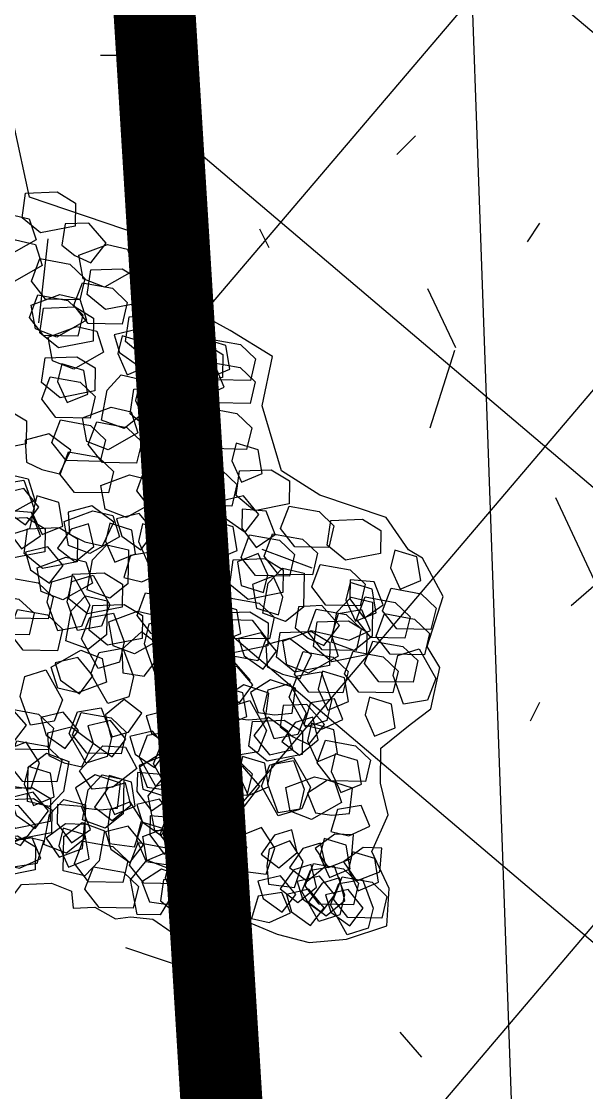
# Model space of a CAD drawing. Header units: metres. Extents: x 1851758 to 1852050, y 5187822 to 5188223.
# Drawn here: x 1851980.563 to 1851981.598, y 5187895.608 to 5187897.57 of the extents above; entities that cross this region are included whole.
import ezdxf

# ---------------------------------------------------------------- set-up
doc = ezdxf.new("R2010")
doc.units = ezdxf.units.M
doc.header["$LTSCALE"] = 2.5
doc.linetypes.add('L5', pattern=[1.15, 0.8, -0.175, 0, -0.175])
for name, color, linetype, lineweight in [('PAR', 11, 'L5', 30), ('PAR_COT', 150, 'CONTINUOUS', 20), ('PRO_PAR_SURF', 157, 'CONTINUOUS', 20)]:
    doc.layers.add(name, color=color, linetype=linetype, lineweight=lineweight)
for name, color, linetype in [('PFM_VRD ET 2D', 7, 'CONTINUOUS'), ('PRO_DEMOL_VEG', 94, 'CONTINUOUS'), ('PRO_PAR_SER', 70, 'L5'), ('PRO_VOI_VEG', 81, 'CONTINUOUS')]:
    doc.layers.add(name, color=color, linetype=linetype)
doc.layers.add('PRO_PAR_CONT_DA', color=40, linetype='CONTINUOUS', plot=False)

# ---------------------------------------------------------------- blocks, each defined once
blk = doc.blocks.new('arbuste fleurs blanches')
at = {"layer": 'PRO_VOI_VEG', "color": 66}
for points in [[(-2.1508, -1.1008), (-2.0363, -1.2123), (-1.9779, -1.2264), (-1.8647, -1.3138), (-1.6081, -1.3189), (-1.4477, -1.3611), (-1.3076, -1.5669), (-1.289, -1.7508), (-1.1135, -1.7947), (-0.894, -1.8385), (-0.7021, -2.0296), (-0.2656, -2.0387), (-0.1296, -2.2747)], [(-0.9657, 0.4566), (-0.9971, 0.3707), (-1.0994, 0.3328), (-1.1789, 0.3381), (-1.2027, 0.3963), (-1.2777, 0.369), (-1.3627, 0.3869), (-1.4134, 0.3629), (-1.4934, 0.3469), (-1.5718, 0.3706), (-1.6746, 0.3292), (-1.7674, 0.2455), (-1.9447, 0.2618), (-2.0649, 0.2557), (-2.1912, 0.2027), (-2.3176, 0.1111), (-2.285, -0.0213), (-2.1831, -0.1313), (-2.1994, -0.2779), (-2.1382, -0.3798), (-2.1006, -0.5032), (-2.1765, -0.6174), (-2.2311, -0.6953), (-2.2169, -0.8499), (-2.1502, -0.9086), (-2.1508, -1.1008)]]:
    blk.add_lwpolyline(points, dxfattribs=at)
at = {"layer": 'PRO_VOI_VEG', "color": 9}
for points in [[(-1.4131, 0.3297), (-1.293, 0.365), (-1.2235, 0.3173), (-1.2283, 0.2292), (-1.3391, 0.2154), (-1.407, 0.2487)], [(-1.7683, 0.2807), (-1.6482, 0.3159), (-1.5787, 0.2682), (-1.5835, 0.1801), (-1.6943, 0.1663), (-1.7622, 0.1996)], [(-1.3479, 0.2516), (-1.2278, 0.2868), (-1.1583, 0.2391), (-1.163, 0.1511), (-1.2739, 0.1373), (-1.3418, 0.1706)], [(-2.2919, 0.0897), (-2.1717, 0.125), (-2.1022, 0.0773), (-2.107, -0.0108), (-2.2178, -0.0246), (-2.2858, 0.0087)], [(-2.178, 0.0745), (-2.0579, 0.1098), (-1.9883, 0.0621), (-1.9931, -0.026), (-2.104, -0.0398), (-2.1719, -0.0065)], [(-1.2441, 0.0231), (-1.3068, -0.0291), (-1.2674, -0.1079), (-1.1828, -0.1072), (-1.1873, -0.0406)], [(-1.3385, -0.227), (-1.2757, -0.1748), (-1.3151, -0.096), (-1.3997, -0.0966), (-1.3952, -0.1633)], [(-0.9416, -0.1292), (-0.8215, -0.094), (-0.752, -0.1417), (-0.7568, -0.2297), (-0.8676, -0.2435), (-0.9355, -0.2102)], [(-1.1997, -0.1958), (-1.0796, -0.1606), (-1.01, -0.2083), (-1.0148, -0.2964), (-1.1257, -0.3101), (-1.1936, -0.2768)], [(-2.0836, -0.3686), (-1.9634, -0.3334), (-1.8939, -0.3811), (-1.8987, -0.4691), (-2.0095, -0.4829), (-2.0774, -0.4496)], [(-2.0655, -0.5377), (-2.1283, -0.5899), (-2.0889, -0.6686), (-2.0043, -0.668), (-2.0088, -0.6014)], [(-1.4036, -0.5787), (-1.2834, -0.5434), (-1.2139, -0.5911), (-1.2187, -0.6792), (-1.3295, -0.693), (-1.3975, -0.6597)], [(-0.7958, -0.5869), (-0.6757, -0.5517), (-0.6062, -0.5994), (-0.6109, -0.6874), (-0.7218, -0.7012), (-0.7897, -0.6679)], [(-1.9072, -0.6536), (-1.7871, -0.6184), (-1.7176, -0.6661), (-1.7223, -0.7542), (-1.8332, -0.7679), (-1.9011, -0.7346)], [(-1.4743, -0.6244), (-1.3542, -0.5892), (-1.2847, -0.6369), (-1.2894, -0.725), (-1.4003, -0.7388), (-1.4682, -0.7055)], [(-1.3891, -0.7726), (-1.5093, -0.8078), (-1.5788, -0.7601), (-1.574, -0.6721), (-1.4632, -0.6583), (-1.3952, -0.6916)], [(-1.2925, -0.6845), (-1.1724, -0.6492), (-1.1028, -0.6969), (-1.1076, -0.785), (-1.2185, -0.7988), (-1.2864, -0.7655)], [(-2.0816, -0.7097), (-1.9615, -0.6744), (-1.8919, -0.7221), (-1.8967, -0.8102), (-2.0076, -0.824), (-2.0755, -0.7907)], [(-2.1495, -0.8762), (-2.0294, -0.8409), (-1.9598, -0.8887), (-1.9646, -0.9767), (-2.0754, -0.9905), (-2.1434, -0.9572)], [(-1.5348, -0.985), (-1.472, -0.9328), (-1.5114, -0.8541), (-1.596, -0.8547), (-1.5915, -0.9213)], [(-2.0632, -0.9129), (-1.9431, -0.8777), (-1.8736, -0.9254), (-1.8784, -1.0134), (-1.9892, -1.0272), (-2.0571, -0.9939)], [(-2.1443, -0.9719), (-2.0242, -0.9367), (-1.9547, -0.9844), (-1.9594, -1.0725), (-2.0703, -1.0863), (-2.1382, -1.053)], [(-1.8708, -0.9768), (-1.7507, -0.9415), (-1.6811, -0.9893), (-1.6859, -1.0773), (-1.7968, -1.0911), (-1.8647, -1.0578)], [(-1.4571, -1.0471), (-1.3943, -0.9949), (-1.4337, -0.9162), (-1.5183, -0.9168), (-1.5138, -0.9834)], [(-1.1537, -1.1196), (-1.0335, -1.0843), (-0.964, -1.132), (-0.9688, -1.2201), (-1.0796, -1.2339), (-1.1475, -1.2006)], [(-1.6974, -1.1461), (-1.5772, -1.1108), (-1.5077, -1.1586), (-1.5125, -1.2466), (-1.6233, -1.2604), (-1.6912, -1.2271)], [(-0.804, -1.1944), (-0.6838, -1.1592), (-0.6143, -1.2069), (-0.6191, -1.295), (-0.7299, -1.3088), (-0.7979, -1.2755)], [(-0.933, -1.2277), (-0.8129, -1.1925), (-0.7433, -1.2402), (-0.7481, -1.3283), (-0.859, -1.3421), (-0.9269, -1.3088)], [(-0.7207, -1.3342), (-0.6006, -1.299), (-0.531, -1.3467), (-0.5358, -1.4348), (-0.6467, -1.4486), (-0.7146, -1.4153)], [(-1.3017, -1.398), (-1.1815, -1.3628), (-1.112, -1.4105), (-1.1168, -1.4986), (-1.2276, -1.5123), (-1.2955, -1.479)], [(-1.263, -1.5621), (-1.1429, -1.5268), (-1.0733, -1.5745), (-1.0781, -1.6626), (-1.189, -1.6764), (-1.2569, -1.6431)], [(-0.8024, -1.5267), (-0.8652, -1.5789), (-0.8257, -1.6577), (-0.7412, -1.6571), (-0.7457, -1.5905)], [(-1.2387, -1.6427), (-1.1186, -1.6074), (-1.0491, -1.6551), (-1.0538, -1.7432), (-1.1647, -1.757), (-1.2326, -1.7237)], [(-0.5874, -1.6064), (-0.4673, -1.5711), (-0.3977, -1.6188), (-0.4025, -1.7069), (-0.5134, -1.7207), (-0.5813, -1.6874)], [(-0.7289, -1.6979), (-0.6088, -1.6627), (-0.5392, -1.7104), (-0.544, -1.7985), (-0.6549, -1.8122), (-0.7228, -1.7789)], [(-0.5541, -1.7353), (-0.4339, -1.7001), (-0.3644, -1.7478), (-0.3692, -1.8359), (-0.48, -1.8497), (-0.548, -1.8164)]]:
    blk.add_lwpolyline(points, close=True, dxfattribs=at)
at = {"layer": 'PRO_VOI_VEG', "color": 77}
for points in [[(-1.0287, 0.3041), (-0.9151, 0.3665), (-0.8341, 0.3338), (-0.8193, 0.2437), (-0.9283, 0.205), (-1.0045, 0.2235)], [(-1.0446, 0.1562), (-0.931, 0.2186), (-0.85, 0.1859), (-0.8352, 0.0958), (-0.9442, 0.0571), (-1.0204, 0.0756)], [(-1.0275, 0.1189), (-0.9139, 0.1814), (-0.8329, 0.1487), (-0.8181, 0.0585), (-0.9271, 0.0198), (-1.0033, 0.0384)], [(-1.4616, 0.1072), (-1.5134, 0.0404), (-1.4559, -0.0305), (-1.3705, -0.011), (-1.39, 0.0554)], [(-1.3685, -0.0304), (-1.4203, -0.0972), (-1.3629, -0.1681), (-1.2775, -0.1485), (-1.2969, -0.0822)], [(-1.8322, -0.3939), (-1.7186, -0.3314), (-1.6376, -0.3642), (-1.6228, -0.4543), (-1.7318, -0.493), (-1.808, -0.4745)], [(-1.1463, -0.6224), (-1.0326, -0.5599), (-0.9517, -0.5926), (-0.9368, -0.6828), (-1.0459, -0.7215), (-1.122, -0.7029)], [(-1.0412, -0.7098), (-0.9275, -0.6473), (-0.8466, -0.68), (-0.8317, -0.7702), (-0.9408, -0.8089), (-1.0169, -0.7903)], [(-1.8303, -0.735), (-1.7166, -0.6725), (-1.6357, -0.7052), (-1.6208, -0.7954), (-1.7299, -0.834), (-1.806, -0.8155)], [(-1.5931, -0.7348), (-1.4794, -0.6724), (-1.3985, -0.7051), (-1.3836, -0.7952), (-1.4927, -0.8339), (-1.5688, -0.8154)], [(-1.9476, -0.8126), (-1.834, -0.7501), (-1.753, -0.7829), (-1.7382, -0.873), (-1.8472, -0.9117), (-1.9234, -0.8932)], [(-0.6261, -0.8017), (-0.678, -0.8685), (-0.6205, -0.9394), (-0.5351, -0.9198), (-0.5545, -0.8535)], [(-1.5867, -0.9375), (-1.4731, -0.8751), (-1.3921, -0.9078), (-1.3772, -0.9979), (-1.4863, -1.0366), (-1.5624, -1.0181)], [(-0.9051, -0.9017), (-0.9187, -0.9968), (-0.8235, -1.0295), (-0.7477, -0.9815), (-0.7767, -0.9057), (-0.8386, -0.8966)], [(-1.8835, -1.1825), (-1.7699, -1.12), (-1.6889, -1.1527), (-1.6741, -1.2429), (-1.7831, -1.2816), (-1.8593, -1.2631)], [(-0.5254, -1.1738), (-0.4118, -1.1113), (-0.3308, -1.1441), (-0.3159, -1.2342), (-0.425, -1.2729), (-0.5011, -1.2544)], [(-1.0503, -1.4233), (-0.9367, -1.3608), (-0.8557, -1.3936), (-0.8409, -1.4837), (-0.9499, -1.5224), (-1.0261, -1.5039)], [(-0.6461, -1.6066), (-0.5325, -1.5441), (-0.4515, -1.5768), (-0.4366, -1.667), (-0.5457, -1.7057), (-0.6218, -1.6871)], [(-0.9544, -1.6702), (-0.8407, -1.6078), (-0.7598, -1.6405), (-0.7449, -1.7306), (-0.854, -1.7693), (-0.9301, -1.7508)], [(-0.7684, -1.7925), (-0.6547, -1.73), (-0.5738, -1.7627), (-0.5589, -1.8529), (-0.668, -1.8916), (-0.7441, -1.8731)]]:
    blk.add_lwpolyline(points, close=True, dxfattribs=at)
at = {"layer": 'PRO_VOI_VEG', "color": 66}
for points in [[(-1.4333, 0.3476), (-1.3715, 0.2336), (-1.4048, 0.1528), (-1.495, 0.1385), (-1.533, 0.2478), (-1.514, 0.3238)], [(-1.0314, 0.1817), (-1.0979, 0.234), (-1.1691, 0.177), (-1.1501, 0.0915), (-1.0836, 0.1105)], [(-1.4022, 0.0353), (-1.3405, -0.0787), (-1.3737, -0.1595), (-1.4639, -0.1737), (-1.5019, -0.0645), (-1.4829, 0.0116)], [(-1.0774, -0.1065), (-1.0911, -0.2016), (-0.9958, -0.2342), (-0.9201, -0.1862), (-0.9491, -0.1104), (-1.0109, -0.1013)], [(-1.5348, -0.3354), (-1.5866, -0.4022), (-1.5292, -0.4731), (-1.4438, -0.4536), (-1.4632, -0.3872)], [(-1.742, -0.6571), (-1.7556, -0.7522), (-1.6604, -0.7848), (-1.5847, -0.7368), (-1.6136, -0.661), (-1.6755, -0.6519)], [(-0.8342, -0.8184), (-0.7205, -0.7559), (-0.6395, -0.7887), (-0.6247, -0.8788), (-0.7337, -0.9175), (-0.8099, -0.899)], [(-0.7107, -0.8176), (-0.597, -0.7551), (-0.5161, -0.7879), (-0.5012, -0.878), (-0.6103, -0.9167), (-0.6864, -0.8982)], [(-1.8986, -0.9384), (-1.9504, -1.0052), (-1.893, -1.0761), (-1.8076, -1.0566), (-1.827, -0.9902)], [(-1.4433, -1.0657), (-1.4951, -1.1325), (-1.4377, -1.2034), (-1.3523, -1.1839), (-1.3717, -1.1175)], [(-1.5105, -1.2547), (-1.3968, -1.1922), (-1.3159, -1.225), (-1.301, -1.3151), (-1.4101, -1.3538), (-1.4862, -1.3353)], [(-0.7067, -1.4347), (-0.5931, -1.3722), (-0.5121, -1.405), (-0.4973, -1.4951), (-0.6063, -1.5338), (-0.6825, -1.5153)], [(-1.1389, -1.4375), (-1.0252, -1.375), (-0.9443, -1.4077), (-0.9294, -1.4979), (-1.0385, -1.5366), (-1.1146, -1.518)], [(-1.1377, -1.6226), (-1.0241, -1.5601), (-0.9431, -1.5928), (-0.9282, -1.683), (-1.0373, -1.7217), (-1.1134, -1.7032)], [(-0.4563, -1.9885), (-0.3426, -1.926), (-0.2616, -1.9588), (-0.2468, -2.0489), (-0.3558, -2.0876), (-0.432, -2.0691)]]:
    blk.add_lwpolyline(points, close=True, dxfattribs=at)
at = {"layer": 'PRO_VOI_VEG', "color": 254}
for points in [[(-1.0353, 0.2587), (-0.9827, 0.1962), (-0.9042, 0.2362), (-0.9054, 0.3207), (-0.9719, 0.3158)], [(-1.127, 0.2765), (-1.0917, 0.1564), (-1.1394, 0.0869), (-1.2275, 0.0916), (-1.2413, 0.2025), (-1.208, 0.2704)], [(-1.5472, 0.2524), (-1.6099, 0.2002), (-1.5705, 0.1214), (-1.4859, 0.1221), (-1.4904, 0.1887)], [(-1.1411, 0.258), (-1.2039, 0.2058), (-1.1645, 0.127), (-1.0799, 0.1276), (-1.0844, 0.1942)], [(-1.9668, 0.1728), (-1.9142, 0.1103), (-1.8357, 0.1503), (-1.8369, 0.2348), (-1.9035, 0.2299)], [(-1.5421, 0.1958), (-1.422, 0.231), (-1.3524, 0.1833), (-1.3572, 0.0952), (-1.468, 0.0814), (-1.536, 0.1147)], [(-2.189, 0.1864), (-2.0977, 0.1008), (-2.1034, 0.0167), (-2.1817, -0.0239), (-2.2499, 0.0646), (-2.2557, 0.14)], [(-2.0752, 0.1712), (-1.9838, 0.0856), (-1.9896, 0.0015), (-2.0679, -0.0391), (-2.136, 0.0494), (-2.1419, 0.1248)], [(-1.6928, 0.1731), (-1.6008, 0.0881), (-1.6061, 0.0039), (-1.6841, -0.0372), (-1.7529, 0.0508), (-1.7592, 0.1262)], [(-1.1253, 0.1693), (-1.1771, 0.1025), (-1.1196, 0.0316), (-1.0342, 0.0512), (-1.0537, 0.1175)], [(-1.4048, 0.1501), (-1.4676, 0.0979), (-1.4281, 0.0192), (-1.3435, 0.0198), (-1.3481, 0.0864)], [(-1.8583, 0.0962), (-1.953, 0.0799), (-1.9547, -0.0208), (-1.8857, -0.078), (-1.8225, -0.0271), (-1.8329, 0.0346)], [(-1.7445, 0.081), (-1.8391, 0.0647), (-1.8408, -0.036), (-1.7718, -0.0932), (-1.7087, -0.0423), (-1.7191, 0.0194)], [(-0.9515, 0.081), (-1.0143, 0.0287), (-0.9749, -0.05), (-0.8903, -0.0494), (-0.8948, 0.0172)], [(-0.8287, 0.0421), (-0.9234, 0.0258), (-0.9251, -0.0748), (-0.8561, -0.1321), (-0.7929, -0.0811), (-0.8033, -0.0195)], [(-2.0962, -0.0645), (-2.1627, -0.0123), (-2.2339, -0.0693), (-2.2149, -0.1548), (-2.1484, -0.1358)], [(-1.9823, -0.0797), (-2.0488, -0.0275), (-2.1201, -0.0845), (-2.1011, -0.17), (-2.0346, -0.151)], [(-1.0736, -0.0901), (-1.1268, -0.2034), (-1.2086, -0.2239), (-1.2714, -0.1619), (-1.2082, -0.0698), (-1.1383, -0.041)], [(-1.4157, -0.1115), (-1.3243, -0.1971), (-1.3301, -0.2812), (-1.4084, -0.3218), (-1.4766, -0.2333), (-1.4824, -0.1579)], [(-1.4469, -0.1431), (-1.4309, -0.2345), (-1.3337, -0.2359), (-1.2786, -0.1692), (-1.3279, -0.1083), (-1.3874, -0.1185)], [(-1.8169, -0.1524), (-1.7256, -0.238), (-1.7314, -0.3221), (-1.8096, -0.3627), (-1.8778, -0.2743), (-1.8836, -0.1988)], [(-1.6853, -0.1893), (-1.5651, -0.154), (-1.4956, -0.2017), (-1.5004, -0.2898), (-1.6112, -0.3036), (-1.6792, -0.2703)], [(-1.3572, -0.12), (-1.2658, -0.2056), (-1.2716, -0.2897), (-1.3499, -0.3303), (-1.4181, -0.2419), (-1.4239, -0.1664)], [(-1.0879, -0.1246), (-0.996, -0.2096), (-1.0012, -0.2938), (-1.0792, -0.3349), (-1.148, -0.2468), (-1.1543, -0.1715)], [(-1.8064, -0.3738), (-1.8977, -0.2883), (-1.892, -0.2041), (-1.8137, -0.1635), (-1.7455, -0.252), (-1.7397, -0.3274)], [(-0.8447, -0.4058), (-0.9361, -0.3203), (-0.9303, -0.2361), (-0.852, -0.1955), (-0.7838, -0.284), (-0.778, -0.3594)], [(-1.2273, -0.3613), (-1.1505, -0.3889), (-1.1026, -0.3149), (-1.1462, -0.2424), (-1.2013, -0.2801)], [(-1.6723, -0.4863), (-1.6431, -0.407), (-1.7193, -0.3568), (-1.7948, -0.4012), (-1.7562, -0.4586)], [(-1.0979, -0.3569), (-1.006, -0.4419), (-1.0113, -0.526), (-1.0893, -0.5671), (-1.158, -0.4791), (-1.1643, -0.4037)], [(-0.8597, -0.4215), (-0.9446, -0.5134), (-1.0288, -0.5082), (-1.0699, -0.4301), (-0.9819, -0.3614), (-0.9065, -0.3551)], [(-1.4273, -0.4233), (-1.4705, -0.4926), (-1.4083, -0.5549), (-1.3282, -0.5277), (-1.3535, -0.4659)], [(-1.0259, -0.4683), (-0.9345, -0.5539), (-0.9403, -0.638), (-1.0186, -0.6786), (-1.0868, -0.5901), (-1.0926, -0.5147)], [(-1.815, -0.4935), (-1.7236, -0.5791), (-1.7294, -0.6632), (-1.8077, -0.7038), (-1.8759, -0.6153), (-1.8817, -0.5399)], [(-0.6757, -1.1062), (-0.6894, -1.2013), (-0.5941, -1.2339), (-0.5184, -1.1859), (-0.5474, -1.1101), (-0.6092, -1.101)], [(-1.0351, -1.1818), (-0.9437, -1.2674), (-0.9495, -1.3515), (-1.0277, -1.3922), (-1.0959, -1.3037), (-1.1017, -1.2283)]]:
    blk.add_lwpolyline(points, close=True, dxfattribs=at)
at = {"layer": 'PRO_VOI_VEG', "color": 67}
for points in [[(-0.8963, 0.2556), (-0.9485, 0.3184), (-1.0272, 0.2789), (-1.0266, 0.1943), (-0.96, 0.1989)], [(-1.6199, 0.304), (-1.652, 0.217), (-1.5687, 0.1669), (-1.4875, 0.1969), (-1.4995, 0.2743), (-1.5561, 0.2954)], [(-0.9497, 0.2356), (-0.9818, 0.1486), (-0.8985, 0.0985), (-0.8173, 0.1285), (-0.8293, 0.2059), (-0.8859, 0.227)], [(-1.1314, 0.0214), (-1.1666, 0.1416), (-1.1189, 0.2111), (-1.0308, 0.2063), (-1.0171, 0.0955), (-1.0504, 0.0275)], [(-0.9823, 0.16), (-1.0094, 0.083), (-0.9351, 0.0356), (-0.8629, 0.0796), (-0.9009, 0.1345)], [(-2.0185, 0.1154), (-2.0953, 0.1429), (-2.1432, 0.0689), (-2.0996, -0.0036), (-2.0445, 0.0341)], [(-1.9046, 0.1002), (-1.9815, 0.1277), (-2.0293, 0.0537), (-1.9858, -0.0188), (-1.9307, 0.0189)], [(-1.5771, 0.0606), (-1.4921, 0.1525), (-1.4079, 0.1473), (-1.3668, 0.0692), (-1.4548, 0.0005), (-1.5302, -0.0058)], [(-1.2583, 0.1306), (-1.3497, 0.1147), (-1.3511, 0.0175), (-1.2844, -0.0376), (-1.2235, 0.0117), (-1.2337, 0.0712)], [(-1.9132, 0.0152), (-1.9901, 0.0428), (-2.0379, -0.0312), (-1.9944, -0.1037), (-1.9393, -0.066)], [(-1.166, 0.0193), (-1.2428, 0.0469), (-1.2906, -0.0271), (-1.2471, -0.0996), (-1.192, -0.0619)], [(-0.9258, 0.0739), (-0.8905, -0.0462), (-0.9382, -0.1158), (-1.0263, -0.111), (-1.0401, -0.0001), (-1.0068, 0.0678)], [(-2.1785, 0.0209), (-2.241, -0.0317), (-2.2011, -0.1102), (-2.1165, -0.109), (-2.1214, -0.0424)], [(-2.0647, 0.0057), (-2.1271, -0.0469), (-2.0872, -0.1254), (-2.0026, -0.1242), (-2.0075, -0.0576)], [(-1.7994, 0), (-1.8762, 0.0276), (-1.924, -0.0464), (-1.8805, -0.1189), (-1.8254, -0.0812)], [(-1.247, -0.0015), (-1.2304, -0.0927), (-1.1332, -0.0935), (-1.0785, -0.0264), (-1.1282, 0.0341), (-1.1877, 0.0236)], [(-1.0071, -0.0269), (-0.8872, 0.0091), (-0.8174, -0.0381), (-0.8216, -0.1262), (-0.9324, -0.1407), (-1.0005, -0.1079)], [(-1.4812, -0.0656), (-1.5581, -0.038), (-1.6059, -0.112), (-1.5624, -0.1845), (-1.5073, -0.1468)], [(-0.8063, -0.1042), (-0.8384, -0.1912), (-0.7551, -0.2412), (-0.674, -0.2112), (-0.686, -0.1338), (-0.7425, -0.1127)], [(-1.6883, -0.1499), (-1.7204, -0.2369), (-1.6371, -0.287), (-1.5559, -0.257), (-1.568, -0.1796), (-1.6245, -0.1585)], [(-1.4301, -0.1487), (-1.4926, -0.2013), (-1.4527, -0.2798), (-1.3681, -0.2786), (-1.373, -0.212)], [(-0.9987, -0.153), (-1.0258, -0.2301), (-0.9515, -0.2774), (-0.8793, -0.2334), (-0.9173, -0.1786)], [(-2.0228, -0.2688), (-1.9378, -0.1769), (-1.8536, -0.1821), (-1.8125, -0.2601), (-1.9005, -0.3289), (-1.9759, -0.3352)], [(-1.6892, -0.191), (-1.7516, -0.2436), (-1.7117, -0.3221), (-1.6271, -0.321), (-1.6321, -0.2544)], [(-1.3312, -0.1852), (-1.3583, -0.2623), (-1.284, -0.3096), (-1.2117, -0.2657), (-1.2498, -0.2108)], [(-2.0629, -0.2401), (-2.0463, -0.3313), (-1.9492, -0.3321), (-1.8945, -0.265), (-1.9442, -0.2045), (-2.0036, -0.215)], [(-2.0097, -0.3029), (-2.0722, -0.3555), (-2.0323, -0.434), (-1.9477, -0.4328), (-1.9526, -0.3662)], [(-1.5901, -0.5241), (-1.6815, -0.4385), (-1.6757, -0.3544), (-1.5974, -0.3138), (-1.5292, -0.4023), (-1.5234, -0.4777)], [(-1.3651, -0.2765), (-1.3922, -0.3535), (-1.3179, -0.4009), (-1.2457, -0.3569), (-1.2837, -0.3021)], [(-1.893, -0.3839), (-1.9555, -0.4365), (-1.9155, -0.515), (-1.831, -0.5138), (-1.8359, -0.4472)], [(-1.7474, -0.4162), (-1.8242, -0.3887), (-1.8721, -0.4626), (-1.8285, -0.5352), (-1.7734, -0.4974)], [(-1.7098, -0.6279), (-1.8011, -0.5424), (-1.7953, -0.4582), (-1.7171, -0.4176), (-1.6489, -0.5061), (-1.6431, -0.5815)], [(-1.5355, -0.4126), (-1.5979, -0.4652), (-1.558, -0.5437), (-1.4734, -0.5425), (-1.4784, -0.4759)], [(-1.8454, -0.4364), (-1.8775, -0.5234), (-1.7942, -0.5734), (-1.713, -0.5434), (-1.7251, -0.466), (-1.7816, -0.4449)], [(-1.53, -0.4692), (-1.4101, -0.4332), (-1.3403, -0.4805), (-1.3445, -0.5686), (-1.4553, -0.583), (-1.5234, -0.5502)], [(-0.8639, -0.4857), (-0.744, -0.4497), (-0.6742, -0.4969), (-0.6784, -0.585), (-0.7891, -0.5995), (-0.8573, -0.5667)], [(-1.5564, -0.5049), (-1.5834, -0.5819), (-1.5092, -0.6293), (-1.4369, -0.5853), (-1.475, -0.5305)], [(-0.7472, -0.5099), (-0.6273, -0.4739), (-0.5574, -0.5211), (-0.5617, -0.6092), (-0.6724, -0.6237), (-0.7405, -0.5909)], [(-1.2206, -0.7276), (-1.312, -0.6421), (-1.3062, -0.5579), (-1.2279, -0.5173), (-1.1598, -0.6058), (-1.1539, -0.6812)], [(-1.8739, -0.5768), (-1.9363, -0.6294), (-1.8964, -0.7079), (-1.8118, -0.7067), (-1.8168, -0.6401)], [(-1.2217, -0.6515), (-1.1367, -0.5596), (-1.0525, -0.5648), (-1.0114, -0.6429), (-1.0995, -0.7116), (-1.1748, -0.7179)], [(-0.9046, -0.7893), (-0.9959, -0.7037), (-0.9901, -0.6196), (-0.9119, -0.579), (-0.8437, -0.6674), (-0.8379, -0.7429)], [(-0.8352, -0.7662), (-0.9265, -0.6806), (-0.9208, -0.5964), (-0.8425, -0.5558), (-0.7743, -0.6443), (-0.7685, -0.7197)], [(-1.6021, -0.6486), (-1.6292, -0.7256), (-1.5549, -0.773), (-1.4827, -0.729), (-1.5207, -0.6742)], [(-2.1242, -0.8918), (-2.2156, -0.8062), (-2.2098, -0.7221), (-2.1315, -0.6815), (-2.0633, -0.7699), (-2.0575, -0.8454)], [(-1.8499, -0.7764), (-1.7649, -0.6844), (-1.6808, -0.6897), (-1.6396, -0.7677), (-1.7277, -0.8364), (-1.8031, -0.8427)], [(-1.4221, -0.696), (-1.4845, -0.7486), (-1.4446, -0.8271), (-1.36, -0.8259), (-1.365, -0.7593)], [(-2.14, -0.7686), (-2.0201, -0.7326), (-1.9502, -0.7799), (-1.9544, -0.868), (-2.0652, -0.8825), (-2.1333, -0.8496)], [(-1.5905, -0.7609), (-1.4706, -0.7249), (-1.4008, -0.7721), (-1.405, -0.8602), (-1.5158, -0.8747), (-1.5839, -0.8419)], [(-1.9065, -0.817), (-1.7866, -0.781), (-1.7168, -0.8283), (-1.721, -0.9164), (-1.8318, -0.9309), (-1.8999, -0.898)], [(-1.7886, -0.7983), (-1.8207, -0.8853), (-1.7374, -0.9353), (-1.6562, -0.9053), (-1.6683, -0.8279), (-1.7248, -0.8068)], [(-0.7509, -0.8439), (-0.8277, -0.8163), (-0.8756, -0.8903), (-0.832, -0.9628), (-0.7769, -0.9251)], [(-1.1684, -0.834), (-1.2308, -0.8866), (-1.1909, -0.9652), (-1.1063, -0.964), (-1.1113, -0.8974)], [(-0.9547, -0.9525), (-0.8697, -0.8606), (-0.7855, -0.8658), (-0.7444, -0.9438), (-0.8324, -1.0126), (-0.9078, -1.0189)], [(-0.565, -0.8338), (-0.4737, -0.9193), (-0.4794, -1.0035), (-0.5577, -1.0441), (-0.6259, -0.9556), (-0.6317, -0.8802)], [(-1.2833, -0.961), (-1.1983, -0.8691), (-1.1142, -0.8743), (-1.073, -0.9524), (-1.1611, -1.0211), (-1.2365, -1.0274)], [(-1.0828, -0.8926), (-1.1453, -0.9452), (-1.1053, -1.0237), (-1.0208, -1.0226), (-1.0257, -0.956)], [(-0.6824, -0.8742), (-0.7449, -0.9268), (-0.7049, -1.0053), (-0.6204, -1.0042), (-0.6253, -0.9376)], [(-1.8719, -0.9178), (-1.9344, -0.9704), (-1.8944, -1.0489), (-1.8099, -1.0477), (-1.8148, -0.9812)], [(-1.5919, -1.0031), (-1.472, -0.9671), (-1.4022, -1.0144), (-1.4064, -1.1025), (-1.5172, -1.117), (-1.5853, -1.0841)], [(-1.2767, -1.0085), (-1.1568, -0.9725), (-1.0869, -1.0198), (-1.0912, -1.1079), (-1.2019, -1.1223), (-1.2701, -1.0895)], [(-1.6707, -1.0324), (-1.5508, -0.9964), (-1.4809, -1.0437), (-1.4851, -1.1318), (-1.5959, -1.1463), (-1.664, -1.1134)], [(-1.3179, -0.9814), (-1.3803, -1.034), (-1.3404, -1.1125), (-1.2558, -1.1113), (-1.2608, -1.0447)], [(-1.2031, -1.0006), (-1.2655, -1.0532), (-1.2256, -1.1318), (-1.141, -1.1306), (-1.146, -1.064)], [(-0.8682, -1.0932), (-0.7483, -1.0572), (-0.6784, -1.1045), (-0.6826, -1.1926), (-0.7934, -1.2071), (-0.8615, -1.1742)], [(-1.9924, -1.0793), (-2.0548, -1.1319), (-2.0149, -1.2104), (-1.9303, -1.2092), (-1.9352, -1.1426)], [(-1.313, -1.1835), (-1.1931, -1.1475), (-1.1232, -1.1948), (-1.1275, -1.2829), (-1.2382, -1.2974), (-1.3063, -1.2645)], [(-1.2546, -1.1956), (-1.1347, -1.1596), (-1.0649, -1.2069), (-1.0691, -1.295), (-1.1798, -1.3095), (-1.248, -1.2766)], [(-0.904, -1.3353), (-0.819, -1.2434), (-0.7348, -1.2486), (-0.6937, -1.3267), (-0.7818, -1.3954), (-0.8571, -1.4017)], [(-1.32, -1.2782), (-1.3824, -1.3308), (-1.3425, -1.4093), (-1.2579, -1.4081), (-1.2629, -1.3415)], [(-1.062, -1.5301), (-1.1534, -1.4445), (-1.1476, -1.3604), (-1.0693, -1.3197), (-1.0011, -1.4082), (-0.9953, -1.4837)], [(-0.624, -1.3631), (-0.6864, -1.4157), (-0.6465, -1.4942), (-0.5619, -1.493), (-0.5668, -1.4264)], [(-0.9445, -1.4749), (-1.007, -1.5275), (-0.967, -1.606), (-0.8824, -1.6049), (-0.8874, -1.5383)], [(-0.6951, -1.5788), (-0.6101, -1.4869), (-0.5259, -1.4922), (-0.4848, -1.5702), (-0.5729, -1.6389), (-0.6483, -1.6452)], [(-1.0227, -1.5618), (-1.0498, -1.6388), (-0.9755, -1.6862), (-0.9033, -1.6422), (-0.9413, -1.5873)], [(-1.092, -1.6062), (-1.1544, -1.6588), (-1.1145, -1.7373), (-1.0299, -1.7361), (-1.0349, -1.6695)], [(-0.8318, -1.5705), (-0.8588, -1.6475), (-0.7846, -1.6949), (-0.7123, -1.6509), (-0.7504, -1.5961)], [(-0.6003, -1.6724), (-0.5153, -1.5805), (-0.4311, -1.5857), (-0.39, -1.6638), (-0.478, -1.7325), (-0.5534, -1.7388)], [(-0.9797, -1.6881), (-1.0068, -1.7651), (-0.9325, -1.8125), (-0.8603, -1.7685), (-0.8983, -1.7136)], [(-0.385, -1.8141), (-0.3, -1.7222), (-0.2158, -1.7274), (-0.1747, -1.8054), (-0.2628, -1.8742), (-0.3381, -1.8805)], [(-0.335, -1.8968), (-0.25, -1.8048), (-0.1658, -1.8101), (-0.1247, -1.8881), (-0.2127, -1.9568), (-0.2881, -1.9631)], [(-0.7119, -1.8993), (-0.6269, -1.8073), (-0.5427, -1.8126), (-0.5016, -1.8906), (-0.5897, -1.9593), (-0.6651, -1.9656)]]:
    blk.add_lwpolyline(points, close=True, dxfattribs=at)
at = {"layer": 'PRO_VOI_VEG'}
for points in [[(-1.5821, 0.2548), (-1.5661, 0.1634), (-1.4689, 0.162), (-1.4138, 0.2287), (-1.4631, 0.2896), (-1.5226, 0.2794)], [(-2.0513, 0.1942), (-2.0789, 0.1174), (-2.0049, 0.0695), (-1.9324, 0.113), (-1.9701, 0.1681)], [(-1.9375, 0.179), (-1.965, 0.1022), (-1.891, 0.0543), (-1.8185, 0.0978), (-1.8562, 0.1529)], [(-1.3506, 0.1743), (-1.3782, 0.0975), (-1.3042, 0.0496), (-1.2317, 0.0932), (-1.2694, 0.1483)], [(-2.1885, 0.152), (-2.216, 0.0751), (-2.1421, 0.0273), (-2.0695, 0.0708), (-2.1072, 0.1259)], [(-2.0746, 0.1368), (-2.1022, 0.0599), (-2.0282, 0.0121), (-1.9557, 0.0556), (-1.9934, 0.1107)], [(-1.615, 0.0546), (-1.4948, 0.0899), (-1.4253, 0.0422), (-1.4301, -0.0459), (-1.5409, -0.0597), (-1.6088, -0.0264)], [(-1.238, -0.1087), (-1.274, 0.0112), (-1.2267, 0.081), (-1.1386, 0.0768), (-1.1241, -0.0339), (-1.157, -0.1021)], [(-1.7165, 0.0686), (-1.7441, -0.0082), (-1.6701, -0.0561), (-1.5976, -0.0125), (-1.6353, 0.0425)], [(-1.4301, 0.0449), (-1.4577, -0.032), (-1.3837, -0.0798), (-1.3112, -0.0363), (-1.3489, 0.0188)], [(-2.1485, -0.2182), (-2.0958, -0.2806), (-2.0173, -0.2407), (-2.0185, -0.1561), (-2.0851, -0.161)], [(-1.1724, -0.1759), (-1.1999, -0.2528), (-1.1259, -0.3006), (-1.0534, -0.2571), (-1.0911, -0.202)], [(-0.9882, -0.36), (-1.0158, -0.4368), (-0.9418, -0.4847), (-0.8693, -0.4411), (-0.907, -0.386)], [(-1.6651, -0.4792), (-1.6491, -0.5705), (-1.5519, -0.572), (-1.4968, -0.5052), (-1.5461, -0.4443), (-1.6056, -0.4545)], [(-1.9362, -0.5611), (-1.8836, -0.6236), (-1.8051, -0.5837), (-1.8063, -0.4991), (-1.8728, -0.504)], [(-1.7524, -0.5266), (-1.7364, -0.6179), (-1.6392, -0.6193), (-1.5841, -0.5526), (-1.6334, -0.4917), (-1.6929, -0.5019)], [(-1.2238, -0.6127), (-1.1368, -0.6448), (-1.0868, -0.5615), (-1.1168, -0.4804), (-1.1942, -0.4924), (-1.2153, -0.5489)], [(-0.9817, -0.7148), (-1.0177, -0.5949), (-0.9704, -0.525), (-0.8823, -0.5292), (-0.8678, -0.64), (-0.9007, -0.7081)], [(-0.9115, -0.7603), (-0.8259, -0.669), (-0.7418, -0.6747), (-0.7012, -0.753), (-0.7896, -0.8212), (-0.8651, -0.827)], [(-0.9998, -0.9168), (-1.0358, -0.7969), (-0.9885, -0.7271), (-0.9004, -0.7313), (-0.8859, -0.842), (-0.9188, -0.9102)], [(-0.7619, -0.7129), (-0.7895, -0.7897), (-0.7155, -0.8375), (-0.643, -0.794), (-0.6807, -0.7389)], [(-1.9104, -1.004), (-1.9464, -0.8841), (-1.8992, -0.8143), (-1.8111, -0.8185), (-1.7966, -0.9293), (-1.8294, -0.9974)], [(-1.1451, -0.877), (-1.0925, -0.9394), (-1.014, -0.8995), (-1.0152, -0.8149), (-1.0818, -0.8199)], [(-1.9343, -0.9022), (-1.8816, -0.9646), (-1.8031, -0.9247), (-1.8043, -0.8401), (-1.8709, -0.8451)], [(-1.6391, -1.0293), (-1.6751, -0.9094), (-1.6278, -0.8395), (-1.5397, -0.8438), (-1.5252, -0.9545), (-1.5581, -1.0227)], [(-0.9667, -0.8581), (-1.0294, -0.9103), (-0.99, -0.9891), (-0.9054, -0.9884), (-0.9099, -0.9218)], [(-0.613, -0.8903), (-0.6405, -0.9672), (-0.5666, -1.015), (-0.494, -0.9715), (-0.5318, -0.9164)], [(-0.6181, -0.9866), (-0.5326, -0.8953), (-0.4484, -0.901), (-0.4078, -0.9793), (-0.4963, -1.0475), (-0.5717, -1.0533)], [(-1.0435, -0.9306), (-1.071, -1.0075), (-0.9971, -1.0553), (-0.9245, -1.0118), (-0.9622, -0.9567)], [(-1.0434, -1.1183), (-0.9578, -1.027), (-0.8737, -1.0327), (-0.8331, -1.111), (-0.9216, -1.1792), (-0.997, -1.185)], [(-1.3884, -1.1069), (-1.4159, -1.1838), (-1.342, -1.2316), (-1.2694, -1.1881), (-1.3071, -1.133)], [(-0.8626, -1.5257), (-0.8986, -1.4058), (-0.8513, -1.336), (-0.7632, -1.3402), (-0.7487, -1.4509), (-0.7816, -1.5191)], [(-0.9162, -1.3825), (-0.9789, -1.4347), (-0.9395, -1.5134), (-0.8549, -1.5128), (-0.8594, -1.4462)], [(-1.1543, -1.5906), (-1.1017, -1.653), (-1.0232, -1.6131), (-1.0244, -1.5285), (-1.0909, -1.5334)], [(-0.5512, -1.8768), (-0.5839, -1.9636), (-0.5009, -2.0142), (-0.4195, -1.9847), (-0.4311, -1.9072), (-0.4875, -1.8857)]]:
    blk.add_lwpolyline(points, close=True, dxfattribs=at)

msp = doc.modelspace()

# ---------------------------------------------------------------- hatches: boundary and pattern name
at = {"layer": 'PRO_DEMOL_VEG'}
h = msp.add_hatch(dxfattribs=at)
h.set_pattern_fill('HAIE', color=256, scale=2)
h.set_pattern_definition([(109.29004622, (1.40212, 0.00743), (-12.0000000007511, 34.0000000006025), [0.120678, -42.2585622]), (161.565051177, (0.8664, 1.825), (-2, 3e-12), [0.12626, -6.19829532034]), (106.927513064, (0.7466, 1.865), (-7.9999999999298, 26.0000000000091), [0.13692, -47.9463411206]), (111.250505507, (0.87204, 0), (-3.9999999999793, 10.000000000016), [0.17299, -38.4534258316]), (28.4429286244, (0.6042, 1.1642), (21.9999999999061, 11.9999999999674), [0.15552, -54.4338562558]), (83.659808254, (0.587, 1.0104), (-6e-13, 2.000000000001), [0.15476, -17.9560102763]), (28.072486936, (1.6701, 1.9105), (26.0000000000715, 14.0000000000657), [0.096834, -33.903166]), (69.4439547804, (1.7556, 0.09288), (2.000000000005, 6.000000000008), [0.0974, -16.99060749064]), (122.905242923, (1.784, 0.18408), (-4.0000000000002, 5.9999999999974), [0.1153, -40.3816134626]), (135, (1.8809, 0.3607), (-2, 2e-16), [0.072554, -2.75587312474]), (156.250505507, (1.9892, 1.5972), (-31.9999999999192, 14.0000000000532), [0.15574, -54.470261135]), (45, (1.767, 1.58), (2e-16, 2), [0.112844, -2.71558312474]), (48.3664606634, (1.784, 1.2952), (14.0000000000367, 16.0000000000245), [0.06856, -24.0146291576]), (34.6951535312, (1.7954, 0.942), (19.999999999926, 13.9999999999313), [0.0901, -31.5326766016]), (128.290163192, (1.1, 1.9276), (-7.9999999999536, 10.0000000000289), [0.09224, -48.3226337476]), (72.2553283749, (1.3052, 0.8222), (14.0000000000259, 43.9999999999674), [0.14956, -52.3480589936]), (115.346175942, (1.3508, 0.9646), (-2.000000000007, 4.0000000000052), [0.11984, -41.9277520832]), (115.016893478, (1.6076, 0.5318), (-1.9999999999916, 4.0000000000005), [0.17592, -32.9299707144]), (41.1859251657, (1.5618, 0.4918), (2.000000000007, 2.000000000006), [0.06054, -21.1997516254]), (63.434948823, (1.4877, 0.2809), (8e-13, 2), [0.038226, -4.433909955]), (131.185925166, (0.9746, 0.355), (-2.000000000016, 1.999999999997), [0.12114, -21.1391516254]), (159.44395478, (1.08862, 0.56006), (-5.999999999994, 2.000000000047), [0.097404, -16.99060349064]), (19.7988763545, (0.7466, 0.7652), (21.9999999999151, 7.9999999999585), [0.06678, -53.0745410224]), (116.565051177, (1.0089, 1.147), (-2, 2), [0.038226, -4.433909955]), (45, (1.2425, 1.318), (2e-16, 2), [0.04837, -2.78005712474]), (56.309932474, (1.4819, 1.1584), (2, 4), [0.041158, -7.1699445509]), (131.185925166, (1.2882, 1.6656), (-2.000000000016, 1.999999999997), [0.06062, -21.1996716254]), (0, (0.7, 1.5), (0, 2), [0.1, -1.9]), (146.309932474, (0.10246, 0.2126), (-4, 2), [0.12314, -7.0879625509]), (143.130102354, (0.2222, 0.91336), (-5.99999999999, 4.000000000016), [0.142448, -9.857552]), (36.3843518158, (0, 0.91912), (7.9999999999989, 5.9999999999914), [0.134434, -47.0672608848]), (136.73570459, (0.10819, 1.33496), (-32.0000000003288, 29.9999999991823), [0.133152, -46.55731812]), (25.7099537808, (0.188, 1.7966), (3.9999999999984, 1.9999999999983), [0.18352, -59.749776255]), (127.405356631, (0.3418, 0.315), (-19.9999999998006, 26.0000000001243), [0.122, -42.679869118]), (45, (0.359, 0.0188), (2e-16, 2), [0.056422, -2.77200512474]), (153.434948823, (0.4274, 0.7823), (-2, -3e-12), [0.05087, -4.421265955]), (167.471192291, (0.4958, 0.2808), (-10.000000000008, 1.999999999975), [0.15776, -18.2813289146]), (45, (0.4, 1.3), (2e-16, 2), [0.141422, -2.68700512474])])
edge = h.paths.add_edge_path()
edge.add_line((1851974.4927, 5187887.9829), (1851978.8346, 5187888.2456))
edge.add_arc((1851937.3853, 5187915.3303), 49.5139, 326.83773, 333.42615)
edge.add_arc((1851969.9244, 5187898.3178), 12.8186, 336.37216, 356.86393)
edge.add_arc((1851963.759, 5187897.8483), 18.9662, 359.29986, 371.04169)
edge.add_arc((1851978.7051, 5187900.3503), 3.8393, 17.1235, 45.1657)
edge.add_line((1851981.412, 5187903.0729), (1851977.3593, 5187895.3338))
edge.add_line((1851977.3593, 5187895.3338), (1851974.4927, 5187887.9829))
at = {"layer": 'PRO_PAR_SER', "linetype": 'Continuous'}
h = msp.add_hatch(dxfattribs=at)
h.set_pattern_fill('ANSI37', color=5, scale=0.2)
h.set_pattern_definition([(49.6408, (1851854.909, 5187836.0582), (-0.4838697, 0.4112117), []), (139.6408, (1851854.909, 5187836.0582), (-0.4112117, -0.4838697), [])])
h.paths.add_polyline_path([(1851981.4866, 5187886.528), (1851987.4718, 5187886.9522), (1851983.7862, 5187946.9343), (1851977.7933, 5187946.6346)])

# ---------------------------------------------------------------- linework, layer by layer
at = {"layer": 'PAR', "flags": 128}
msp.add_lwpolyline([(1851981.4866, 5187886.528), (1851975.7811, 5187979.3829), (1851972.1349, 5187987.4578), (1851919.2761, 5188019.8607), (1851841.4458, 5188067.5715), (1851807.8975, 5188088.1369), (1851811.0333, 5188093.2522), (1851981.2055, 5187988.9351), (1851987.4718, 5187886.9522)], dxfattribs=at)
at = {"layer": 'PAR_COT', "color": 1, "const_width": 0.15, "flags": 128}
msp.add_lwpolyline([(1851863.5824, 5187878.1707), (1851863.4796, 5187879.0507), (1851857.7746, 5187927.8624), (1851856.5917, 5187937.9836), (1851927.7207, 5187943.0606), (1851977.7933, 5187946.6346), (1851981.3715, 5187888.4018)], dxfattribs=at)
at = {"layer": 'PFM_VRD ET 2D', "flags": 128}
msp.add_lwpolyline([(1851979.8709, 5187887.5074), (1851980.9663, 5187890.3223), (1851981.5042, 5187891.6971), (1851981.5249, 5187891.7494), (1851981.5358, 5187891.8063), (1851981.5456, 5187892.9663), (1851981.5443, 5187893.2422), (1851981.368, 5187898.2044)], dxfattribs=at)
at = {"layer": 'PRO_PAR_CONT_DA', "flags": 128}
msp.add_lwpolyline([(1851863.4796, 5187879.0507), (1851981.3715, 5187888.4018), (1851977.7933, 5187946.6346), (1851927.7207, 5187943.0606)], dxfattribs=at)
at = {"layer": 'PRO_PAR_SER', "color": 5, "flags": 128}
msp.add_lwpolyline([(1851981.4866, 5187886.528), (1851987.4718, 5187886.9522), (1851983.7862, 5187946.9343), (1851977.7933, 5187946.6346)], close=True, dxfattribs=at)
at = {"layer": 'PRO_PAR_SURF', "flags": 128}
for points in [[(1851977.7933, 5187946.6346), (1851981.4866, 5187886.528), (1851863.5824, 5187878.1707), (1851856.5917, 5187937.9836), (1851927.7207, 5187943.0606)], [(1851979.4592, 5187919.5236), (1851978.1813, 5187918.0657), (1851896.9596, 5187912.2309), (1851896.7804, 5187914.7245), (1851884.8113, 5187913.8647), (1851885.6711, 5187901.8955), (1851897.6403, 5187902.7554), (1851899.2249, 5187880.6971), (1851981.4866, 5187886.528)]]:
    msp.add_lwpolyline(points, close=True, dxfattribs=at)

# ---------------------------------------------------------------- block references
at = {"layer": 'PRO_VOI_VEG', "xscale": 0.5, "yscale": 0.5, "rotation": 162.4415692212663}
msp.add_blockref('arbuste fleurs blanches', (1851980.1444, 5187896.3162), dxfattribs=at)

doc.saveas('drawing.dxf')
